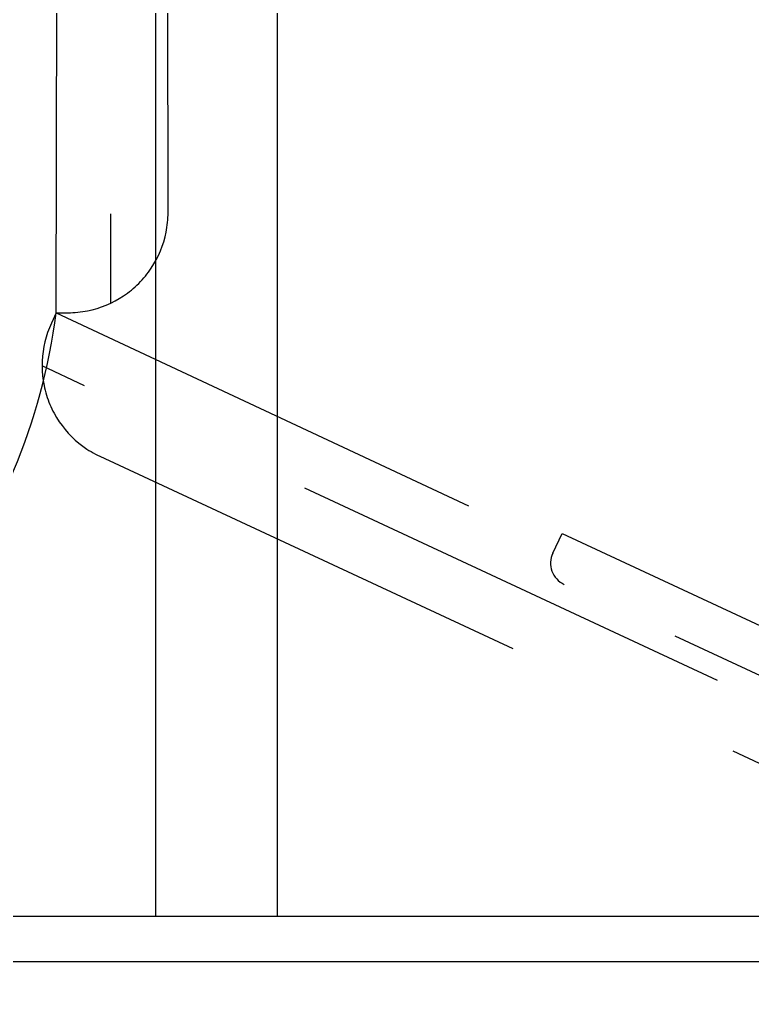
# Model space of a CAD drawing. Header units: millimetres. Extents: x 7294529 to 7346664, y 234399 to 276449.
# Drawn here: x 7311339.6 to 7311580.9, y 250582.3 to 250904.8 of the extents above; entities that cross this region are included whole.
import ezdxf
from ezdxf.xclip import XClip

# ---------------------------------------------------------------- set-up
doc = ezdxf.new("R2010")
doc.units = ezdxf.units.MM
doc.header["$LTSCALE"] = 100
doc.header["$XCLIPFRAME"] = 2
doc.linetypes.add('U-59C-EX$0$HID', pattern=[2.3, 1.5, -0.8])
for name, color, linetype in [('BP', 7, 'Continuous'), ('U-59C-EX$0$ELE', 6, 'Continuous'), ('U-59C-EX$0$FIN', 5, 'Continuous'), ('U-59C-EX$0$FUR_미설치가구', 8, 'U-59C-EX$0$HID'), ('U-59C-EX$0$WAL', 3, 'Continuous')]:
    doc.layers.add(name, color=color, linetype=linetype)

# ---------------------------------------------------------------- blocks, each defined once
blk = doc.blocks.new('U-59C-EX$0$세탁기')
at = {"layer": 'U-59C-EX$0$FUR_미설치가구', "color": 252, "linetype": 'U-59C-EX$0$HID'}
for p, q in [((819.48, 1253.6), (618.7, 822.58)), ((601.18, 827.28), (678.31, 991.79))]:
    blk.add_line(p, q, dxfattribs=at)
at = {"layer": 'U-59C-EX$0$FUR_미설치가구', "linetype": 'U-59C-EX$0$HID'}
for p, q in [((568.18, 864.1), (138.41, 863.9)), ((108.55, 844.96), (598.04, 845.15)), ((601.18, 827.28), (419.49, 827.66))]:
    blk.add_line(p, q, dxfattribs=at)
at = {"layer": 'U-59C-EX$0$FUR_미설치가구', "color": 252, "linetype": 'U-59C-EX$0$HID'}
blk.add_lwpolyline([(601.18, 827.28), (604.64, 825.67, 0.414214), (648.49, 841.63), (824.03, 1218.53, 0.414214), (808.07, 1262.39), (805.64, 1263.52)], format="xyb", dxfattribs=at)
blk.add_lwpolyline([(680.45, 990.79), (673.88, 993.86), (760.82, 1180.31), (767.4, 1177.24, -0.414214), (771.12, 1167.01), (690.69, 994.52, -0.414214)], format="xyb", close=True, dxfattribs=at)
at = {"layer": 'U-59C-EX$0$FUR_미설치가구', "linetype": 'U-59C-EX$0$HID'}
blk.add_lwpolyline([(601.18, 827.28), (601.18, 831.1, 0.414214), (568.18, 864.1), (138.41, 863.9, 0.414214), (105.41, 830.9), (105.41, 828.22)], format="xyb", dxfattribs=at)
blk.add_arc((574.05, 622.95), 206.13, 52.3352, 82.4363, dxfattribs=at)
blk = doc.blocks.new('U-59C-EX')
at = {"layer": 'U-59C-EX$0$ELE'}
for p, q in [((5110, 695), (5110, -400)), ((5150, 695), (5150, -400))]:
    blk.add_line(p, q, dxfattribs=at)
at = {"layer": 'U-59C-EX$0$FIN'}
blk.add_line((4200, -400), (6305, -400), dxfattribs=at)
at = {"layer": 'U-59C-EX$0$WAL'}
blk.add_line((4165, -415), (6185, -415), dxfattribs=at)
at = {"layer": 'U-59C-EX$0$FUR_미설치가구', "rotation": 270}
blk.add_blockref('U-59C-EX$0$세탁기', (4250, 400), dxfattribs=at)

msp = doc.modelspace()

# ---------------------------------------------------------------- block references
at = {"layer": 'BP'}
ref = msp.add_blockref('U-59C-EX', (7306274.36, 251009.38), dxfattribs=at)
XClip(ref).set_block_clipping_path([(12590, -7184.9999999999), (0, -7184.9999999999), (0, 300.0000000002), (4055.0000000028, 300.0000000099), (4055.0000000028, 1674.9999999992), (4320, 1674.9999999992), (4820, 2135.0000000001), (12590.0000000009, 2135.0000000001)])

doc.saveas('drawing.dxf')
